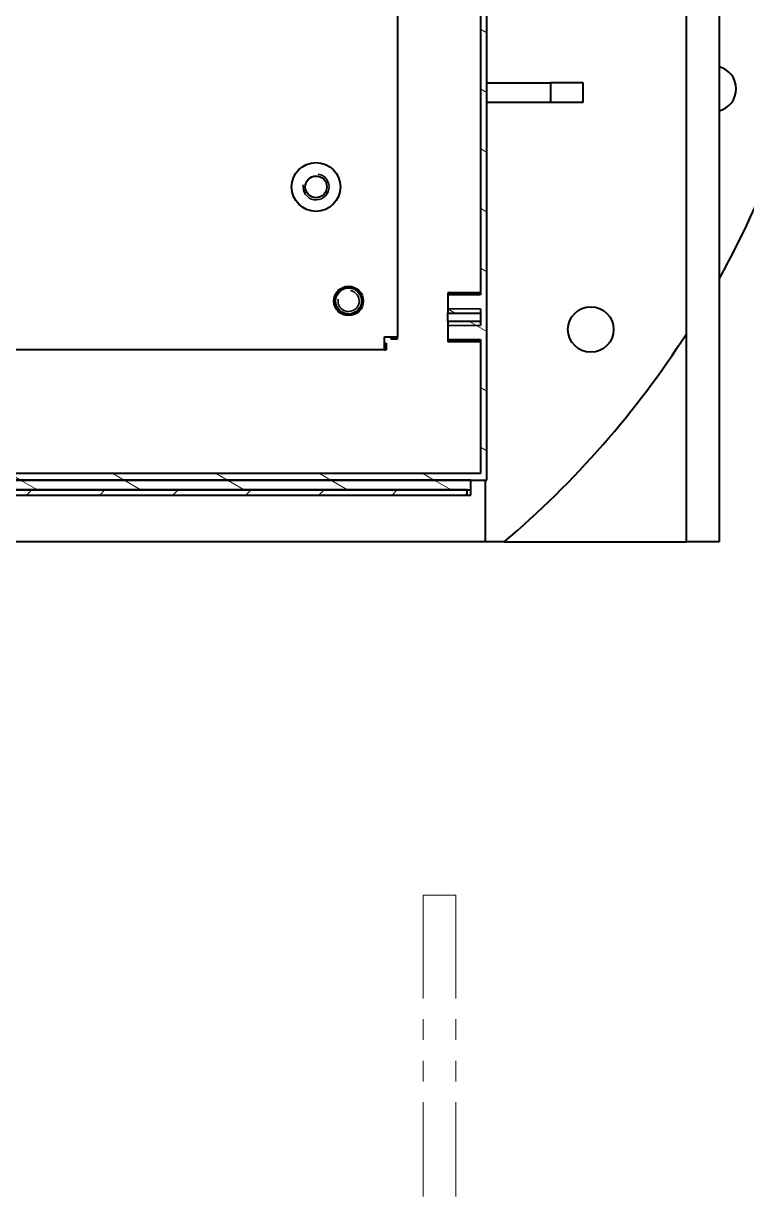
# Model space of a CAD drawing. Header units: millimetres. Extents: x 0 to 5945, y 0 to 4205.
# Drawn here: x 4446.3 to 4668.5, y 2346.2 to 2706.2 of the extents above; entities that cross this region are included whole.
import ezdxf

# ---------------------------------------------------------------- set-up
doc = ezdxf.new("R2010")
doc.units = ezdxf.units.MM
doc.header["$LTSCALE"] = 5
doc.linetypes.add('PHANTOM', pattern=[63.5, 31.75, -6.35, 6.35, -6.35, 6.35, -6.35])
for name, color, linetype, lineweight in [('가시적인 것(ISO)', 3, 'Continuous', 40), ('가시적인 좁은 것(ISO)', 3, 'Continuous', 35), ('참조(ISO)', 6, 'Continuous', 35), ('해치(ISO)', 7, 'Continuous', 18)]:
    doc.layers.add(name, color=color, linetype=linetype, lineweight=lineweight)
pattern_1 = [(150.00025, (0, 0), (-7.93744, -13.748187), [])]

msp = doc.modelspace()

# ---------------------------------------------------------------- hatches: boundary and pattern name
at = {"layer": '해치(ISO)'}
h = msp.add_hatch(dxfattribs=at)
h.set_pattern_fill('ANSI31', color=256, scale=127, angle=105.000246, style=0)
h.set_pattern_definition(pattern_1)
h.paths.add_polyline_path([(4223.7258, 3246.0699), (4223.7258, 2566.0699), (4228.7258, 2566.0699), (4583.7258, 2566.0699), (4588.7258, 2566.0699), (4588.7258, 3246.0699)])
h.paths.add_polyline_path([(4576.7258, 2609.2222), (4586.7258, 2609.2222), (4586.7258, 2568.0699), (4225.7258, 2568.0699), (4225.7258, 3244.0699), (4586.7258, 3244.0699), (4586.7258, 2622.9176), (4576.7258, 2622.9176), (4576.7258, 2617.3685), (4586.7258, 2617.3685), (4586.7258, 2614.7712), (4576.7258, 2614.7712)], flags=0)
h = msp.add_hatch(dxfattribs=at)
h.set_pattern_fill('ANSI31', color=256, scale=127, angle=105.000246, style=0)
h.set_pattern_definition(pattern_1)
h.paths.add_polyline_path([(4583.7258, 2563.0699), (4583.7258, 2566.0699), (4228.7258, 2566.0699), (4228.7258, 2563.0699), (4229.7851, 2563.0699), (4582.6665, 2563.0699)])
h = msp.add_hatch(dxfattribs=at)
h.set_pattern_fill('ANSI31', color=256, scale=127, style=0)
h.set_pattern_definition([(45, (0, 0), (-11.22532, 11.22532), [])])
h.paths.add_polyline_path([(4582.6665, 2561.4699), (4582.6665, 2563.0699), (4229.7851, 2563.0699), (4229.7851, 2561.4699)])

# ---------------------------------------------------------------- linework, layer by layer
at = {"layer": '가시적인 것(ISO)'}
for p, q in [((4588.7258, 2566.0699), (4588.7258, 3246.0699)), ((4586.7258, 3244.0699), (4586.7258, 2622.9176)), ((4650.0258, 2547.0925), (4650.0258, 3081.3869)), ((4660.0258, 3081.3869), (4660.0258, 2547.0925)), ((4561.2258, 2739.5699), (4561.2258, 2610.0699)), ((4588.7258, 2688.0699), (4608.2258, 2688.0699)), ((4618.2258, 2688.0699), (4608.2258, 2688.0699)), ((4608.2258, 2688.0699), (4608.2258, 2682.0699)), ((4618.2258, 2682.0699), (4618.2258, 2688.0699)), ((4588.7258, 2682.0699), (4608.2258, 2682.0699)), ((4608.2258, 2682.0699), (4618.2258, 2682.0699)), ((4576.7258, 2623.5699), (4576.7258, 2622.9176)), ((4586.7258, 2623.5699), (4576.7258, 2623.5699)), ((4586.7258, 2622.9176), (4576.7258, 2622.9176)), ((4576.7258, 2622.9176), (4576.7258, 2617.3685)), ((4586.7258, 2618.6469), (4586.7258, 2613.4929)), ((4576.7258, 2617.3685), (4586.7258, 2617.3685)), ((4576.7258, 2614.7712), (4576.7258, 2617.3685)), ((4586.7258, 2614.7712), (4576.7258, 2614.7712)), ((4576.7258, 2614.7712), (4576.7258, 2609.2222)), ((4586.7258, 2617.3685), (4586.7258, 2614.7712)), ((4557.2258, 2610.0699), (4561.2258, 2610.0699)), ((4557.2258, 2606.0699), (4557.2258, 2610.0699)), ((4557.2258, 2608.0699), (4557.8116, 2608.0699)), ((4557.8116, 2608.0699), (4557.8116, 2606.0699)), ((4559.2258, 2610.0699), (4559.2258, 2609.4841)), ((4559.2258, 2609.4841), (4561.2258, 2609.4841)), ((4561.2258, 2609.4841), (4561.2258, 2610.0699)), ((4576.7258, 2609.2222), (4586.7258, 2609.2222)), ((4576.7258, 2609.2222), (4576.7258, 2608.5699)), ((4586.7258, 2608.5699), (4576.7258, 2608.5699)), ((4586.7258, 2609.2222), (4586.7258, 2568.0699)), ((4557.2258, 2606.0699), (4255.2258, 2606.0699)), ((4557.2258, 2606.0699), (4557.8116, 2606.0699)), ((4586.7258, 2568.0699), (4225.7258, 2568.0699)), ((4223.7258, 2566.0699), (4588.7258, 2566.0699)), ((4583.7258, 2566.0699), (4228.7258, 2566.0699)), ((4583.7258, 2563.0699), (4583.7258, 2566.0699)), ((4588.2258, 2547.0925), (4588.2258, 2566.0699)), ((4228.7258, 2563.0699), (4583.7258, 2563.0699)), ((4582.6665, 2563.0699), (4229.7851, 2563.0699)), ((4229.7851, 2561.4699), (4582.6665, 2561.4699)), ((4582.6665, 2561.4699), (4582.6665, 2563.0699)), ((4582.6665, 2561.4699), (4583.7258, 2561.4699)), ((4583.7258, 2561.4699), (4583.7258, 2563.0699)), ((4588.2258, 2547.0925), (4224.2258, 2547.0925)), ((4594.0262, 2547.0925), (4588.2258, 2547.0925)), ((4594.0262, 2547.0925), (4650.0258, 2547.0925)), ((4660.0258, 2547.0925), (4650.0258, 2547.0925))]:
    msp.add_line(p, q, dxfattribs=at)
for centre, radius in [((4536.2258, 2656.0699), 7.5), ((4536.2258, 2656.0699), 3.3235), ((4546.2258, 2621.0699), 4.5), ((4546.2258, 2621.0699), 4), ((4620.6153, 2612.3068), 7)]:
    msp.add_circle(centre, radius, dxfattribs=at)
for centre, radius, start, end in [((4658.2558, 2686.1804), 7, 284.646844, 75.353156), ((4406.2258, 2768.0699), 290, 331.065387, 340.758502), ((4406.2258, 2768.0699), 290, 310.359956, 327.213017)]:
    msp.add_arc(centre, radius, start, end, dxfattribs=at)
at = {"layer": '가시적인 좁은 것(ISO)'}
for p, q in [((4586.7258, 2618.6469), (4576.7258, 2618.6469)), ((4576.7258, 2613.4929), (4586.7258, 2613.4929))]:
    msp.add_line(p, q, dxfattribs=at)
for centre, radius in [((4536.2258, 2656.0699), 4), ((4546.2258, 2621.0699), 3.256)]:
    msp.add_arc(centre, radius, 170, 80, dxfattribs=at)
at = {"layer": '참조(ISO)', "color": 6, "linetype": 'PHANTOM', "lineweight": 0, "ltscale": 0.2}
for p, q in [((4569.1704, 2438.6862), (4569.1704, 2346.1862)), ((4569.1704, 2438.6862), (4579.1704, 2438.6862)), ((4579.1704, 2438.6862), (4579.1704, 2346.1862))]:
    msp.add_line(p, q, dxfattribs=at)

doc.saveas('drawing.dxf')
